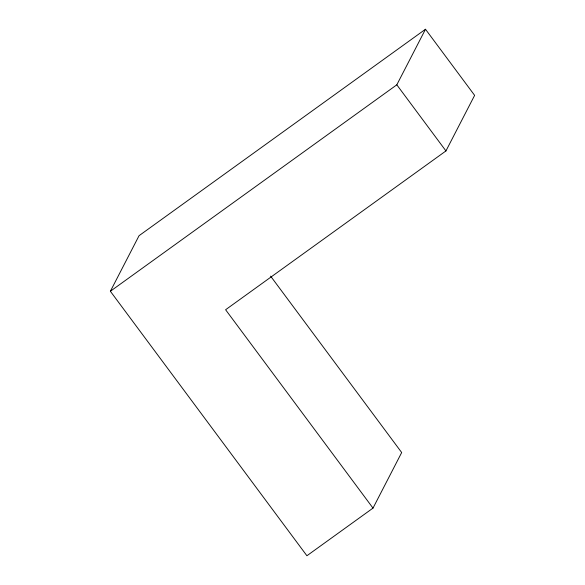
<?xml version="1.0" encoding="UTF-8"?>
<svg xmlns="http://www.w3.org/2000/svg" width="585" height="585" viewBox="0 0 585 585"><rect width="100%" height="100%" fill="white"/><g stroke="black" fill="none" stroke-linecap="round" stroke-linejoin="round"><path stroke-width="0.88" d="M110.375 291.264L139.054 235.696L425.492 29.25L474.625 95.37L445.945 150.937L225.605 309.743L373.003 508.109L306.906 555.75L110.375 291.264L396.813 84.818L425.492 29.25M373.003 508.109L401.683 452.541L270.606 276.135M396.813 84.818L445.945 150.937"/></g></svg>
